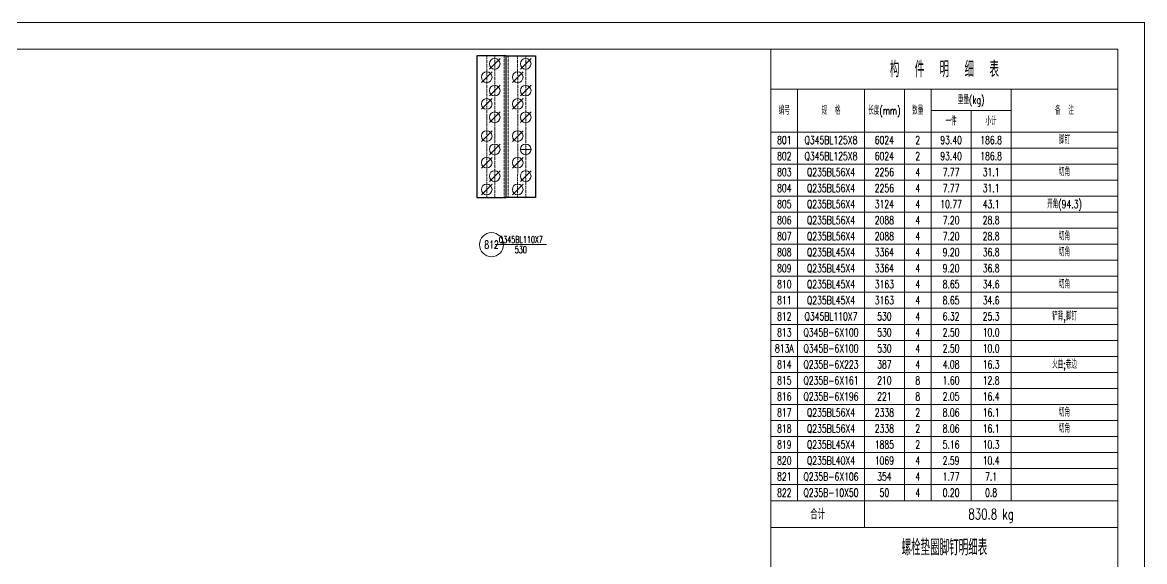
# Model space of a CAD drawing. Extents: x -13400 to 20340, y -61006 to 71674.
# Drawn here: x -4990 to 3420, y -29002 to -24966 of the extents above; entities that cross this region are included whole.
import ezdxf
from ezdxf.enums import TextEntityAlignment as Align

# ---------------------------------------------------------------- set-up
doc = ezdxf.new("R2010")
doc.units = 0
doc.header["$MEASUREMENT"] = 0
doc.linetypes.add('Dash', pattern=[2.75, 2, -0.75])
doc.linetypes.add('DashDot', pattern=[15.6, 9, -3, 0.6, -3])
doc.layers.get('0').update_dxf_attribs({"linetype": 'CONTINUOUS', "lineweight": 25})
doc.styles.get("Standard").update_dxf_attribs({"font": 'simplex.shx', "width": 0.7, "height": 3, "bigfont": 'gbhzfs.shx'})

# ---------------------------------------------------------------- blocks, each defined once
blk = doc.blocks.new('M20X55S')
at = {"color": 3, "linetype": 'Continuous', "lineweight": 13}
blk.add_line((-1, -1), (1, 1), dxfattribs=at)
blk.add_circle((0, 0), 1, dxfattribs=at)
blk = doc.blocks.new('StepBolt')
at = {"color": 3, "linetype": 'Continuous', "lineweight": 13}
for p, q in [((-1, 0), (1, 0)), ((0, 0), (0, -1))]:
    blk.add_line(p, q, dxfattribs=at)
blk.add_circle((0, 0), 1, dxfattribs=at)

msp = doc.modelspace()

# ---------------------------------------------------------------- linework, layer by layer
at = {"color": 7, "linetype": 'Continuous', "lineweight": 18}
for p, q in [((-13400.26316, -24966.00648), (3419.73684, -24966.00648)), ((3419.73684, -36846.00648), (3419.73684, -24966.00648)), ((-12900.26316, -25166.00648), (3219.73684, -25166.00648)), ((3219.73684, -36646.00648), (3219.73684, -25166.00648))]:
    msp.add_line(p, q, dxfattribs=at)
at = {"color": 2, "linetype": 'DashDot', "lineweight": 15}
for p, q in [((-1510.70314, -25216.00648), (-1510.82507, -25696.00648)), ((-1450.70314, -25216.00648), (-1450.82507, -25829.33981)), ((-1278.70314, -25216.00648), (-1278.58122, -25696.00648)), ((-1218.70314, -25216.00648), (-1218.58122, -25829.33981)), ((-1510.70314, -26276.00648), (-1510.82507, -25662.67314)), ((-1278.70314, -26276.00648), (-1278.58122, -25662.67314)), ((-1450.70314, -26276.00648), (-1450.82507, -25796.00648)), ((-1218.70314, -26276.00648), (-1218.58122, -25796.00648))]:
    msp.add_line(p, q, dxfattribs=at)
at = {"color": 1, "linetype": 'Dash', "lineweight": 20}
for p, q in [((-1378.70314, -26276.00648), (-1378.70314, -25216.00648)), ((-1350.70314, -26276.00648), (-1350.70314, -25216.00648))]:
    msp.add_line(p, q, dxfattribs=at)
at = {"color": 7, "linetype": 'Continuous', "lineweight": 13}
msp.add_line((-1447.20314, -26629.33981), (-1062.20314, -26629.33981), dxfattribs=at)
at = {"color": 7, "linetype": 'Continuous', "lineweight": 30}
for points in [[(-1364.70314, -25216.00648), (-1584.70314, -25216.00648)], [(-1584.70314, -25216.00648), (-1584.70314, -26276.00648)], [(-1364.70314, -26276.00648), (-1364.70314, -25216.00648)], [(-1364.70314, -25216.00648), (-1144.70314, -25216.00648)], [(-1364.70314, -26276.00648), (-1364.70314, -25216.00648)], [(-1144.70314, -25216.00648), (-1144.70314, -26276.00648)], [(-1584.70314, -26276.00648), (-1364.70314, -26276.00648)], [(-1144.70314, -26276.00648), (-1364.70314, -26276.00648)]]:
    msp.add_lwpolyline(points, dxfattribs=at)
at = {"color": 3, "linetype": 'Continuous', "lineweight": 13}
for points in [[(619.73684, -25166.00648), (619.73684, -25466.00648), (3219.73684, -25466.00648), (3219.73684, -25166.00648)], [(619.73684, -25466.00648), (619.73684, -25786.00648), (819.73684, -25786.00648), (819.73684, -25466.00648)], [(819.73684, -25466.00648), (819.73684, -25786.00648), (1319.73684, -25786.00648), (1319.73684, -25466.00648)], [(1319.73684, -25466.00648), (1319.73684, -25786.00648), (1619.73684, -25786.00648), (1619.73684, -25466.00648)], [(1619.73684, -25466.00648), (1619.73684, -25786.00648), (1819.73684, -25786.00648), (1819.73684, -25466.00648)], [(1819.73684, -25466.00648), (1819.73684, -25626.00648), (2419.73684, -25626.00648), (2419.73684, -25466.00648)], [(2419.73684, -25466.00648), (2419.73684, -25786.00648), (3219.73684, -25786.00648), (3219.73684, -25466.00648)], [(1819.73684, -25626.00648), (1819.73684, -25786.00648), (2119.73684, -25786.00648), (2119.73684, -25626.00648)], [(2119.73684, -25626.00648), (2119.73684, -25786.00648), (2419.73684, -25786.00648), (2419.73684, -25626.00648)], [(619.73684, -25786.00648), (619.73684, -25906.00648), (819.73684, -25906.00648), (819.73684, -25786.00648)], [(819.73684, -25786.00648), (819.73684, -25906.00648), (1319.73684, -25906.00648), (1319.73684, -25786.00648)], [(1319.73684, -25786.00648), (1319.73684, -25906.00648), (1619.73684, -25906.00648), (1619.73684, -25786.00648)], [(1619.73684, -25786.00648), (1619.73684, -25906.00648), (1819.73684, -25906.00648), (1819.73684, -25786.00648)], [(1819.73684, -25786.00648), (1819.73684, -25906.00648), (2119.73684, -25906.00648), (2119.73684, -25786.00648)], [(2119.73684, -25786.00648), (2119.73684, -25906.00648), (2419.73684, -25906.00648), (2419.73684, -25786.00648)], [(2419.73684, -25786.00648), (2419.73684, -25906.00648), (3219.73684, -25906.00648), (3219.73684, -25786.00648)], [(619.73684, -25906.00648), (619.73684, -26026.00648), (819.73684, -26026.00648), (819.73684, -25906.00648)], [(819.73684, -25906.00648), (819.73684, -26026.00648), (1319.73684, -26026.00648), (1319.73684, -25906.00648)], [(1319.73684, -25906.00648), (1319.73684, -26026.00648), (1619.73684, -26026.00648), (1619.73684, -25906.00648)], [(1619.73684, -25906.00648), (1619.73684, -26026.00648), (1819.73684, -26026.00648), (1819.73684, -25906.00648)], [(1819.73684, -25906.00648), (1819.73684, -26026.00648), (2119.73684, -26026.00648), (2119.73684, -25906.00648)], [(2119.73684, -25906.00648), (2119.73684, -26026.00648), (2419.73684, -26026.00648), (2419.73684, -25906.00648)], [(2419.73684, -25906.00648), (2419.73684, -26026.00648), (3219.73684, -26026.00648), (3219.73684, -25906.00648)], [(619.73684, -26026.00648), (619.73684, -26146.00648), (819.73684, -26146.00648), (819.73684, -26026.00648)], [(819.73684, -26026.00648), (819.73684, -26146.00648), (1319.73684, -26146.00648), (1319.73684, -26026.00648)], [(1319.73684, -26026.00648), (1319.73684, -26146.00648), (1619.73684, -26146.00648), (1619.73684, -26026.00648)], [(1619.73684, -26026.00648), (1619.73684, -26146.00648), (1819.73684, -26146.00648), (1819.73684, -26026.00648)], [(1819.73684, -26026.00648), (1819.73684, -26146.00648), (2119.73684, -26146.00648), (2119.73684, -26026.00648)], [(2119.73684, -26026.00648), (2119.73684, -26146.00648), (2419.73684, -26146.00648), (2419.73684, -26026.00648)], [(2419.73684, -26026.00648), (2419.73684, -26146.00648), (3219.73684, -26146.00648), (3219.73684, -26026.00648)], [(619.73684, -26146.00648), (619.73684, -26266.00648), (819.73684, -26266.00648), (819.73684, -26146.00648)], [(819.73684, -26146.00648), (819.73684, -26266.00648), (1319.73684, -26266.00648), (1319.73684, -26146.00648)], [(1319.73684, -26146.00648), (1319.73684, -26266.00648), (1619.73684, -26266.00648), (1619.73684, -26146.00648)], [(1619.73684, -26146.00648), (1619.73684, -26266.00648), (1819.73684, -26266.00648), (1819.73684, -26146.00648)], [(1819.73684, -26146.00648), (1819.73684, -26266.00648), (2119.73684, -26266.00648), (2119.73684, -26146.00648)], [(2119.73684, -26146.00648), (2119.73684, -26266.00648), (2419.73684, -26266.00648), (2419.73684, -26146.00648)], [(2419.73684, -26146.00648), (2419.73684, -26266.00648), (3219.73684, -26266.00648), (3219.73684, -26146.00648)], [(619.73684, -26266.00648), (619.73684, -26386.00648), (819.73684, -26386.00648), (819.73684, -26266.00648)], [(819.73684, -26266.00648), (819.73684, -26386.00648), (1319.73684, -26386.00648), (1319.73684, -26266.00648)], [(1319.73684, -26266.00648), (1319.73684, -26386.00648), (1619.73684, -26386.00648), (1619.73684, -26266.00648)], [(1619.73684, -26266.00648), (1619.73684, -26386.00648), (1819.73684, -26386.00648), (1819.73684, -26266.00648)], [(1819.73684, -26266.00648), (1819.73684, -26386.00648), (2119.73684, -26386.00648), (2119.73684, -26266.00648)], [(2119.73684, -26266.00648), (2119.73684, -26386.00648), (2419.73684, -26386.00648), (2419.73684, -26266.00648)], [(2419.73684, -26266.00648), (2419.73684, -26386.00648), (3219.73684, -26386.00648), (3219.73684, -26266.00648)], [(619.73684, -26386.00648), (619.73684, -26506.00648), (819.73684, -26506.00648), (819.73684, -26386.00648)], [(819.73684, -26386.00648), (819.73684, -26506.00648), (1319.73684, -26506.00648), (1319.73684, -26386.00648)], [(1319.73684, -26386.00648), (1319.73684, -26506.00648), (1619.73684, -26506.00648), (1619.73684, -26386.00648)], [(1619.73684, -26386.00648), (1619.73684, -26506.00648), (1819.73684, -26506.00648), (1819.73684, -26386.00648)], [(1819.73684, -26386.00648), (1819.73684, -26506.00648), (2119.73684, -26506.00648), (2119.73684, -26386.00648)], [(2119.73684, -26386.00648), (2119.73684, -26506.00648), (2419.73684, -26506.00648), (2419.73684, -26386.00648)], [(2419.73684, -26386.00648), (2419.73684, -26506.00648), (3219.73684, -26506.00648), (3219.73684, -26386.00648)], [(619.73684, -26506.00648), (619.73684, -26626.00648), (819.73684, -26626.00648), (819.73684, -26506.00648)], [(819.73684, -26506.00648), (819.73684, -26626.00648), (1319.73684, -26626.00648), (1319.73684, -26506.00648)], [(1319.73684, -26506.00648), (1319.73684, -26626.00648), (1619.73684, -26626.00648), (1619.73684, -26506.00648)], [(1619.73684, -26506.00648), (1619.73684, -26626.00648), (1819.73684, -26626.00648), (1819.73684, -26506.00648)], [(1819.73684, -26506.00648), (1819.73684, -26626.00648), (2119.73684, -26626.00648), (2119.73684, -26506.00648)], [(2119.73684, -26506.00648), (2119.73684, -26626.00648), (2419.73684, -26626.00648), (2419.73684, -26506.00648)], [(2419.73684, -26506.00648), (2419.73684, -26626.00648), (3219.73684, -26626.00648), (3219.73684, -26506.00648)], [(619.73684, -26626.00648), (619.73684, -26746.00648), (819.73684, -26746.00648), (819.73684, -26626.00648)], [(819.73684, -26626.00648), (819.73684, -26746.00648), (1319.73684, -26746.00648), (1319.73684, -26626.00648)], [(1319.73684, -26626.00648), (1319.73684, -26746.00648), (1619.73684, -26746.00648), (1619.73684, -26626.00648)], [(1619.73684, -26626.00648), (1619.73684, -26746.00648), (1819.73684, -26746.00648), (1819.73684, -26626.00648)], [(1819.73684, -26626.00648), (1819.73684, -26746.00648), (2119.73684, -26746.00648), (2119.73684, -26626.00648)], [(2119.73684, -26626.00648), (2119.73684, -26746.00648), (2419.73684, -26746.00648), (2419.73684, -26626.00648)], [(2419.73684, -26626.00648), (2419.73684, -26746.00648), (3219.73684, -26746.00648), (3219.73684, -26626.00648)], [(619.73684, -26746.00648), (619.73684, -26866.00648), (819.73684, -26866.00648), (819.73684, -26746.00648)], [(819.73684, -26746.00648), (819.73684, -26866.00648), (1319.73684, -26866.00648), (1319.73684, -26746.00648)], [(1319.73684, -26746.00648), (1319.73684, -26866.00648), (1619.73684, -26866.00648), (1619.73684, -26746.00648)], [(1619.73684, -26746.00648), (1619.73684, -26866.00648), (1819.73684, -26866.00648), (1819.73684, -26746.00648)], [(1819.73684, -26746.00648), (1819.73684, -26866.00648), (2119.73684, -26866.00648), (2119.73684, -26746.00648)], [(2119.73684, -26746.00648), (2119.73684, -26866.00648), (2419.73684, -26866.00648), (2419.73684, -26746.00648)], [(2419.73684, -26746.00648), (2419.73684, -26866.00648), (3219.73684, -26866.00648), (3219.73684, -26746.00648)], [(619.73684, -26866.00648), (619.73684, -26986.00648), (819.73684, -26986.00648), (819.73684, -26866.00648)], [(819.73684, -26866.00648), (819.73684, -26986.00648), (1319.73684, -26986.00648), (1319.73684, -26866.00648)], [(1319.73684, -26866.00648), (1319.73684, -26986.00648), (1619.73684, -26986.00648), (1619.73684, -26866.00648)], [(1619.73684, -26866.00648), (1619.73684, -26986.00648), (1819.73684, -26986.00648), (1819.73684, -26866.00648)], [(1819.73684, -26866.00648), (1819.73684, -26986.00648), (2119.73684, -26986.00648), (2119.73684, -26866.00648)], [(2119.73684, -26866.00648), (2119.73684, -26986.00648), (2419.73684, -26986.00648), (2419.73684, -26866.00648)], [(2419.73684, -26866.00648), (2419.73684, -26986.00648), (3219.73684, -26986.00648), (3219.73684, -26866.00648)], [(619.73684, -26986.00648), (619.73684, -27106.00648), (819.73684, -27106.00648), (819.73684, -26986.00648)], [(819.73684, -26986.00648), (819.73684, -27106.00648), (1319.73684, -27106.00648), (1319.73684, -26986.00648)], [(1319.73684, -26986.00648), (1319.73684, -27106.00648), (1619.73684, -27106.00648), (1619.73684, -26986.00648)], [(1619.73684, -26986.00648), (1619.73684, -27106.00648), (1819.73684, -27106.00648), (1819.73684, -26986.00648)], [(1819.73684, -26986.00648), (1819.73684, -27106.00648), (2119.73684, -27106.00648), (2119.73684, -26986.00648)], [(2119.73684, -26986.00648), (2119.73684, -27106.00648), (2419.73684, -27106.00648), (2419.73684, -26986.00648)], [(2419.73684, -26986.00648), (2419.73684, -27106.00648), (3219.73684, -27106.00648), (3219.73684, -26986.00648)], [(619.73684, -27106.00648), (619.73684, -27226.00648), (819.73684, -27226.00648), (819.73684, -27106.00648)], [(819.73684, -27106.00648), (819.73684, -27226.00648), (1319.73684, -27226.00648), (1319.73684, -27106.00648)], [(1319.73684, -27106.00648), (1319.73684, -27226.00648), (1619.73684, -27226.00648), (1619.73684, -27106.00648)], [(1619.73684, -27106.00648), (1619.73684, -27226.00648), (1819.73684, -27226.00648), (1819.73684, -27106.00648)], [(1819.73684, -27106.00648), (1819.73684, -27226.00648), (2119.73684, -27226.00648), (2119.73684, -27106.00648)], [(2119.73684, -27106.00648), (2119.73684, -27226.00648), (2419.73684, -27226.00648), (2419.73684, -27106.00648)], [(2419.73684, -27106.00648), (2419.73684, -27226.00648), (3219.73684, -27226.00648), (3219.73684, -27106.00648)], [(619.73684, -27226.00648), (619.73684, -27346.00648), (819.73684, -27346.00648), (819.73684, -27226.00648)], [(819.73684, -27226.00648), (819.73684, -27346.00648), (1319.73684, -27346.00648), (1319.73684, -27226.00648)], [(1319.73684, -27226.00648), (1319.73684, -27346.00648), (1619.73684, -27346.00648), (1619.73684, -27226.00648)], [(1619.73684, -27226.00648), (1619.73684, -27346.00648), (1819.73684, -27346.00648), (1819.73684, -27226.00648)], [(1819.73684, -27226.00648), (1819.73684, -27346.00648), (2119.73684, -27346.00648), (2119.73684, -27226.00648)], [(2119.73684, -27226.00648), (2119.73684, -27346.00648), (2419.73684, -27346.00648), (2419.73684, -27226.00648)], [(2419.73684, -27226.00648), (2419.73684, -27346.00648), (3219.73684, -27346.00648), (3219.73684, -27226.00648)], [(619.73684, -27346.00648), (619.73684, -27466.00648), (819.73684, -27466.00648), (819.73684, -27346.00648)], [(819.73684, -27346.00648), (819.73684, -27466.00648), (1319.73684, -27466.00648), (1319.73684, -27346.00648)], [(1319.73684, -27346.00648), (1319.73684, -27466.00648), (1619.73684, -27466.00648), (1619.73684, -27346.00648)], [(1619.73684, -27346.00648), (1619.73684, -27466.00648), (1819.73684, -27466.00648), (1819.73684, -27346.00648)], [(1819.73684, -27346.00648), (1819.73684, -27466.00648), (2119.73684, -27466.00648), (2119.73684, -27346.00648)], [(2119.73684, -27346.00648), (2119.73684, -27466.00648), (2419.73684, -27466.00648), (2419.73684, -27346.00648)], [(2419.73684, -27346.00648), (2419.73684, -27466.00648), (3219.73684, -27466.00648), (3219.73684, -27346.00648)], [(619.73684, -27466.00648), (619.73684, -27586.00648), (819.73684, -27586.00648), (819.73684, -27466.00648)], [(819.73684, -27466.00648), (819.73684, -27586.00648), (1319.73684, -27586.00648), (1319.73684, -27466.00648)], [(1319.73684, -27466.00648), (1319.73684, -27586.00648), (1619.73684, -27586.00648), (1619.73684, -27466.00648)], [(1619.73684, -27466.00648), (1619.73684, -27586.00648), (1819.73684, -27586.00648), (1819.73684, -27466.00648)], [(1819.73684, -27466.00648), (1819.73684, -27586.00648), (2119.73684, -27586.00648), (2119.73684, -27466.00648)], [(2119.73684, -27466.00648), (2119.73684, -27586.00648), (2419.73684, -27586.00648), (2419.73684, -27466.00648)], [(2419.73684, -27466.00648), (2419.73684, -27586.00648), (3219.73684, -27586.00648), (3219.73684, -27466.00648)], [(619.73684, -27586.00648), (619.73684, -27706.00648), (819.73684, -27706.00648), (819.73684, -27586.00648)], [(819.73684, -27586.00648), (819.73684, -27706.00648), (1319.73684, -27706.00648), (1319.73684, -27586.00648)], [(1319.73684, -27586.00648), (1319.73684, -27706.00648), (1619.73684, -27706.00648), (1619.73684, -27586.00648)], [(1619.73684, -27586.00648), (1619.73684, -27706.00648), (1819.73684, -27706.00648), (1819.73684, -27586.00648)], [(1819.73684, -27586.00648), (1819.73684, -27706.00648), (2119.73684, -27706.00648), (2119.73684, -27586.00648)], [(2119.73684, -27586.00648), (2119.73684, -27706.00648), (2419.73684, -27706.00648), (2419.73684, -27586.00648)], [(2419.73684, -27586.00648), (2419.73684, -27706.00648), (3219.73684, -27706.00648), (3219.73684, -27586.00648)], [(619.73684, -27706.00648), (619.73684, -27826.00648), (819.73684, -27826.00648), (819.73684, -27706.00648)], [(819.73684, -27706.00648), (819.73684, -27826.00648), (1319.73684, -27826.00648), (1319.73684, -27706.00648)], [(1319.73684, -27706.00648), (1319.73684, -27826.00648), (1619.73684, -27826.00648), (1619.73684, -27706.00648)], [(1619.73684, -27706.00648), (1619.73684, -27826.00648), (1819.73684, -27826.00648), (1819.73684, -27706.00648)], [(1819.73684, -27706.00648), (1819.73684, -27826.00648), (2119.73684, -27826.00648), (2119.73684, -27706.00648)], [(2119.73684, -27706.00648), (2119.73684, -27826.00648), (2419.73684, -27826.00648), (2419.73684, -27706.00648)], [(2419.73684, -27706.00648), (2419.73684, -27826.00648), (3219.73684, -27826.00648), (3219.73684, -27706.00648)], [(619.73684, -27826.00648), (619.73684, -27946.00648), (819.73684, -27946.00648), (819.73684, -27826.00648)], [(819.73684, -27826.00648), (819.73684, -27946.00648), (1319.73684, -27946.00648), (1319.73684, -27826.00648)], [(1319.73684, -27826.00648), (1319.73684, -27946.00648), (1619.73684, -27946.00648), (1619.73684, -27826.00648)], [(1619.73684, -27826.00648), (1619.73684, -27946.00648), (1819.73684, -27946.00648), (1819.73684, -27826.00648)], [(1819.73684, -27826.00648), (1819.73684, -27946.00648), (2119.73684, -27946.00648), (2119.73684, -27826.00648)], [(2119.73684, -27826.00648), (2119.73684, -27946.00648), (2419.73684, -27946.00648), (2419.73684, -27826.00648)], [(2419.73684, -27826.00648), (2419.73684, -27946.00648), (3219.73684, -27946.00648), (3219.73684, -27826.00648)], [(619.73684, -27946.00648), (619.73684, -28066.00648), (819.73684, -28066.00648), (819.73684, -27946.00648)], [(819.73684, -27946.00648), (819.73684, -28066.00648), (1319.73684, -28066.00648), (1319.73684, -27946.00648)], [(1319.73684, -27946.00648), (1319.73684, -28066.00648), (1619.73684, -28066.00648), (1619.73684, -27946.00648)], [(1619.73684, -27946.00648), (1619.73684, -28066.00648), (1819.73684, -28066.00648), (1819.73684, -27946.00648)], [(1819.73684, -27946.00648), (1819.73684, -28066.00648), (2119.73684, -28066.00648), (2119.73684, -27946.00648)], [(2119.73684, -27946.00648), (2119.73684, -28066.00648), (2419.73684, -28066.00648), (2419.73684, -27946.00648)], [(2419.73684, -27946.00648), (2419.73684, -28066.00648), (3219.73684, -28066.00648), (3219.73684, -27946.00648)], [(619.73684, -28066.00648), (619.73684, -28186.00648), (819.73684, -28186.00648), (819.73684, -28066.00648)], [(819.73684, -28066.00648), (819.73684, -28186.00648), (1319.73684, -28186.00648), (1319.73684, -28066.00648)], [(1319.73684, -28066.00648), (1319.73684, -28186.00648), (1619.73684, -28186.00648), (1619.73684, -28066.00648)], [(1619.73684, -28066.00648), (1619.73684, -28186.00648), (1819.73684, -28186.00648), (1819.73684, -28066.00648)], [(1819.73684, -28066.00648), (1819.73684, -28186.00648), (2119.73684, -28186.00648), (2119.73684, -28066.00648)], [(2119.73684, -28066.00648), (2119.73684, -28186.00648), (2419.73684, -28186.00648), (2419.73684, -28066.00648)], [(2419.73684, -28066.00648), (2419.73684, -28186.00648), (3219.73684, -28186.00648), (3219.73684, -28066.00648)], [(619.73684, -28186.00648), (619.73684, -28306.00648), (819.73684, -28306.00648), (819.73684, -28186.00648)], [(819.73684, -28186.00648), (819.73684, -28306.00648), (1319.73684, -28306.00648), (1319.73684, -28186.00648)], [(1319.73684, -28186.00648), (1319.73684, -28306.00648), (1619.73684, -28306.00648), (1619.73684, -28186.00648)], [(1619.73684, -28186.00648), (1619.73684, -28306.00648), (1819.73684, -28306.00648), (1819.73684, -28186.00648)], [(1819.73684, -28186.00648), (1819.73684, -28306.00648), (2119.73684, -28306.00648), (2119.73684, -28186.00648)], [(2119.73684, -28186.00648), (2119.73684, -28306.00648), (2419.73684, -28306.00648), (2419.73684, -28186.00648)], [(2419.73684, -28186.00648), (2419.73684, -28306.00648), (3219.73684, -28306.00648), (3219.73684, -28186.00648)], [(619.73684, -28306.00648), (619.73684, -28426.00648), (819.73684, -28426.00648), (819.73684, -28306.00648)], [(819.73684, -28306.00648), (819.73684, -28426.00648), (1319.73684, -28426.00648), (1319.73684, -28306.00648)], [(1319.73684, -28306.00648), (1319.73684, -28426.00648), (1619.73684, -28426.00648), (1619.73684, -28306.00648)], [(1619.73684, -28306.00648), (1619.73684, -28426.00648), (1819.73684, -28426.00648), (1819.73684, -28306.00648)], [(1819.73684, -28306.00648), (1819.73684, -28426.00648), (2119.73684, -28426.00648), (2119.73684, -28306.00648)], [(2119.73684, -28306.00648), (2119.73684, -28426.00648), (2419.73684, -28426.00648), (2419.73684, -28306.00648)], [(2419.73684, -28306.00648), (2419.73684, -28426.00648), (3219.73684, -28426.00648), (3219.73684, -28306.00648)], [(619.73684, -28426.00648), (619.73684, -28546.00648), (819.73684, -28546.00648), (819.73684, -28426.00648)], [(819.73684, -28426.00648), (819.73684, -28546.00648), (1319.73684, -28546.00648), (1319.73684, -28426.00648)], [(1319.73684, -28426.00648), (1319.73684, -28546.00648), (1619.73684, -28546.00648), (1619.73684, -28426.00648)], [(1619.73684, -28426.00648), (1619.73684, -28546.00648), (1819.73684, -28546.00648), (1819.73684, -28426.00648)], [(1819.73684, -28426.00648), (1819.73684, -28546.00648), (2119.73684, -28546.00648), (2119.73684, -28426.00648)], [(2119.73684, -28426.00648), (2119.73684, -28546.00648), (2419.73684, -28546.00648), (2419.73684, -28426.00648)], [(2419.73684, -28426.00648), (2419.73684, -28546.00648), (3219.73684, -28546.00648), (3219.73684, -28426.00648)], [(619.73684, -28546.00648), (619.73684, -28746.00648), (1319.73684, -28746.00648), (1319.73684, -28546.00648)], [(1319.73684, -28546.00648), (1319.73684, -28746.00648), (3219.73684, -28746.00648), (3219.73684, -28546.00648)], [(619.73684, -28746.00648), (619.73684, -29046.00648), (3219.73684, -29046.00648), (3219.73684, -28746.00648)]]:
    msp.add_lwpolyline(points, close=True, dxfattribs=at)
at = {"color": 7, "linetype": 'Continuous', "lineweight": 13}
msp.add_circle((-1474.70314, -26629.33981), 90, dxfattribs=at)

# ---------------------------------------------------------------- block references
at = {"color": 3, "linetype": 'Continuous', "lineweight": 13, "xscale": 40.0000000000091, "yscale": 40.0000000000091, "zscale": 40.0000000000091}
for name, p in [('M20X55S', (-1450.79459, -25276.00648)), ('M20X55S', (-1218.6117, -25276.00648)), ('M20X55S', (-1510.79459, -25376.00648)), ('M20X55S', (-1278.6117, -25376.00648)), ('M20X55S', (-1450.79459, -25476.00648)), ('M20X55S', (-1218.6117, -25476.00648)), ('M20X55S', (-1510.79459, -25576.00648)), ('M20X55S', (-1278.6117, -25576.00648)), ('M20X55S', (-1450.79459, -25676.00648)), ('M20X55S', (-1218.6117, -25676.00648)), ('M20X55S', (-1510.79459, -25816.00648)), ('M20X55S', (-1278.6117, -25816.00648)), ('M20X55S', (-1450.79459, -25916.00648)), ('StepBolt', (-1218.6117, -25916.00648)), ('M20X55S', (-1510.79459, -26016.00648)), ('M20X55S', (-1278.6117, -26016.00648)), ('M20X55S', (-1450.79459, -26116.00648)), ('M20X55S', (-1218.6117, -26116.00648)), ('M20X55S', (-1510.79459, -26216.00648)), ('M20X55S', (-1278.6117, -26216.00648))]:
    msp.add_blockref(name, p, dxfattribs=at)

# ---------------------------------------------------------------- texts
at = {"color": 3, "linetype": 'Continuous', "lineweight": 13, "width": 0.7}
for s, height, p in [('构  件  明  细  表', 120, (1919.73684, -25316.00648)), ('重量(kg)', 60, (2119.73684, -25546.00648)), ('编号', 60, (719.73684, -25626.00648)), ('规  格', 60, (1069.73684, -25626.00648)), ('长度(mm)', 60, (1469.73684, -25626.00648)), ('数量', 60, (1719.73684, -25626.00648)), ('备  注', 60, (2819.73684, -25626.00648)), ('一件', 60, (1969.73684, -25706.00648)), ('小计', 60, (2269.73684, -25706.00648)), ('801', 60, (719.73684, -25846.00648)), ('Q345BL125X8', 60, (1069.73684, -25846.00648)), ('6024', 60, (1469.73684, -25846.00648)), ('2', 60, (1719.73684, -25846.00648)), ('93.40', 60, (1969.73684, -25846.00648)), ('186.8', 60, (2269.73684, -25846.00648)), ('脚钉', 60, (2819.73684, -25846.00648)), ('802', 60, (719.73684, -25966.00648)), ('Q345BL125X8', 60, (1069.73684, -25966.00648)), ('6024', 60, (1469.73684, -25966.00648)), ('2', 60, (1719.73684, -25966.00648)), ('93.40', 60, (1969.73684, -25966.00648)), ('186.8', 60, (2269.73684, -25966.00648)), ('803', 60, (719.73684, -26086.00648)), ('Q235BL56X4', 60, (1069.73684, -26086.00648)), ('2256', 60, (1469.73684, -26086.00648)), ('4', 60, (1719.73684, -26086.00648)), ('7.77', 60, (1969.73684, -26086.00648)), ('31.1', 60, (2269.73684, -26086.00648)), ('切角', 60, (2819.73684, -26086.00648)), ('804', 60, (719.73684, -26206.00648)), ('Q235BL56X4', 60, (1069.73684, -26206.00648)), ('2256', 60, (1469.73684, -26206.00648)), ('4', 60, (1719.73684, -26206.00648)), ('7.77', 60, (1969.73684, -26206.00648)), ('31.1', 60, (2269.73684, -26206.00648)), ('805', 60, (719.73684, -26326.00648)), ('Q235BL56X4', 60, (1069.73684, -26326.00648)), ('3124', 60, (1469.73684, -26326.00648)), ('4', 60, (1719.73684, -26326.00648)), ('10.77', 60, (1969.73684, -26326.00648)), ('43.1', 60, (2269.73684, -26326.00648)), ('开角(94.3)', 60, (2819.73684, -26326.00648)), ('806', 60, (719.73684, -26446.00648)), ('Q235BL56X4', 60, (1069.73684, -26446.00648)), ('2088', 60, (1469.73684, -26446.00648)), ('4', 60, (1719.73684, -26446.00648)), ('7.20', 60, (1969.73684, -26446.00648)), ('28.8', 60, (2269.73684, -26446.00648)), ('807', 60, (719.73684, -26566.00648)), ('Q235BL56X4', 60, (1069.73684, -26566.00648)), ('2088', 60, (1469.73684, -26566.00648)), ('4', 60, (1719.73684, -26566.00648)), ('7.20', 60, (1969.73684, -26566.00648)), ('28.8', 60, (2269.73684, -26566.00648)), ('切角', 60, (2819.73684, -26566.00648)), ('808', 60, (719.73684, -26686.00648)), ('Q235BL45X4', 60, (1069.73684, -26686.00648)), ('3364', 60, (1469.73684, -26686.00648)), ('4', 60, (1719.73684, -26686.00648)), ('9.20', 60, (1969.73684, -26686.00648)), ('36.8', 60, (2269.73684, -26686.00648)), ('切角', 60, (2819.73684, -26686.00648)), ('809', 60, (719.73684, -26806.00648)), ('Q235BL45X4', 60, (1069.73684, -26806.00648)), ('3364', 60, (1469.73684, -26806.00648)), ('4', 60, (1719.73684, -26806.00648)), ('9.20', 60, (1969.73684, -26806.00648)), ('36.8', 60, (2269.73684, -26806.00648)), ('810', 60, (719.73684, -26926.00648)), ('Q235BL45X4', 60, (1069.73684, -26926.00648)), ('3163', 60, (1469.73684, -26926.00648)), ('4', 60, (1719.73684, -26926.00648)), ('8.65', 60, (1969.73684, -26926.00648)), ('34.6', 60, (2269.73684, -26926.00648)), ('切角', 60, (2819.73684, -26926.00648)), ('811', 60, (719.73684, -27046.00648)), ('Q235BL45X4', 60, (1069.73684, -27046.00648)), ('3163', 60, (1469.73684, -27046.00648)), ('4', 60, (1719.73684, -27046.00648)), ('8.65', 60, (1969.73684, -27046.00648)), ('34.6', 60, (2269.73684, -27046.00648)), ('812', 60, (719.73684, -27166.00648)), ('Q345BL110X7', 60, (1069.73684, -27166.00648)), ('530', 60, (1469.73684, -27166.00648)), ('4', 60, (1719.73684, -27166.00648)), ('6.32', 60, (1969.73684, -27166.00648)), ('25.3', 60, (2269.73684, -27166.00648)), ('铲背,脚钉', 60, (2819.73684, -27166.00648)), ('813', 60, (719.73684, -27286.00648)), ('Q345B-6X100', 60, (1069.73684, -27286.00648)), ('530', 60, (1469.73684, -27286.00648)), ('4', 60, (1719.73684, -27286.00648)), ('2.50', 60, (1969.73684, -27286.00648)), ('10.0', 60, (2269.73684, -27286.00648)), ('813A', 60, (719.73684, -27406.00648)), ('Q345B-6X100', 60, (1069.73684, -27406.00648)), ('530', 60, (1469.73684, -27406.00648)), ('4', 60, (1719.73684, -27406.00648)), ('2.50', 60, (1969.73684, -27406.00648)), ('10.0', 60, (2269.73684, -27406.00648)), ('814', 60, (719.73684, -27526.00648)), ('Q235B-6X223', 60, (1069.73684, -27526.00648)), ('387', 60, (1469.73684, -27526.00648)), ('4', 60, (1719.73684, -27526.00648)), ('4.08', 60, (1969.73684, -27526.00648)), ('16.3', 60, (2269.73684, -27526.00648)), ('火曲;卷边', 60, (2819.73684, -27526.00648)), ('815', 60, (719.73684, -27646.00648)), ('Q235B-6X161', 60, (1069.73684, -27646.00648)), ('210', 60, (1469.73684, -27646.00648)), ('8', 60, (1719.73684, -27646.00648)), ('1.60', 60, (1969.73684, -27646.00648)), ('12.8', 60, (2269.73684, -27646.00648)), ('816', 60, (719.73684, -27766.00648)), ('Q235B-6X196', 60, (1069.73684, -27766.00648)), ('221', 60, (1469.73684, -27766.00648)), ('8', 60, (1719.73684, -27766.00648)), ('2.05', 60, (1969.73684, -27766.00648)), ('16.4', 60, (2269.73684, -27766.00648)), ('817', 60, (719.73684, -27886.00648)), ('Q235BL56X4', 60, (1069.73684, -27886.00648)), ('2338', 60, (1469.73684, -27886.00648)), ('2', 60, (1719.73684, -27886.00648)), ('8.06', 60, (1969.73684, -27886.00648)), ('16.1', 60, (2269.73684, -27886.00648)), ('切角', 60, (2819.73684, -27886.00648)), ('818', 60, (719.73684, -28006.00648)), ('Q235BL56X4', 60, (1069.73684, -28006.00648)), ('2338', 60, (1469.73684, -28006.00648)), ('2', 60, (1719.73684, -28006.00648)), ('8.06', 60, (1969.73684, -28006.00648)), ('16.1', 60, (2269.73684, -28006.00648)), ('切角', 60, (2819.73684, -28006.00648)), ('819', 60, (719.73684, -28126.00648)), ('Q235BL45X4', 60, (1069.73684, -28126.00648)), ('1885', 60, (1469.73684, -28126.00648)), ('2', 60, (1719.73684, -28126.00648)), ('5.16', 60, (1969.73684, -28126.00648)), ('10.3', 60, (2269.73684, -28126.00648)), ('820', 60, (719.73684, -28246.00648)), ('Q235BL40X4', 60, (1069.73684, -28246.00648)), ('1069', 60, (1469.73684, -28246.00648)), ('4', 60, (1719.73684, -28246.00648)), ('2.59', 60, (1969.73684, -28246.00648)), ('10.4', 60, (2269.73684, -28246.00648)), ('821', 60, (719.73684, -28366.00648)), ('Q235B-6X106', 60, (1069.73684, -28366.00648)), ('354', 60, (1469.73684, -28366.00648)), ('4', 60, (1719.73684, -28366.00648)), ('1.77', 60, (1969.73684, -28366.00648)), ('7.1', 60, (2269.73684, -28366.00648)), ('822', 60, (719.73684, -28486.00648)), ('Q235B-10X50', 60, (1069.73684, -28486.00648)), ('50', 60, (1469.73684, -28486.00648)), ('4', 60, (1719.73684, -28486.00648)), ('0.20', 60, (1969.73684, -28486.00648)), ('0.8', 60, (2269.73684, -28486.00648)), ('合计', 80, (969.73684, -28646.00648)), ('830.8 kg', 80, (2269.73684, -28646.00648)), ('螺栓垫圈脚钉明细表', 120, (1919.73684, -28896.00648))]:
    msp.add_text(s, height=height, dxfattribs=at).set_placement(p, align=Align.MIDDLE_CENTER)
at = {"color": 7, "linetype": 'Continuous', "lineweight": 13, "width": 0.7}
for s, height, p in [('Q345BL110X7', 50, (-1254.70314, -26591.83981)), ('812', 60, (-1474.70314, -26629.33981)), ('530', 50, (-1254.70314, -26666.83981))]:
    msp.add_text(s, height=height, dxfattribs=at).set_placement(p, align=Align.MIDDLE_CENTER)

doc.saveas('drawing.dxf')
